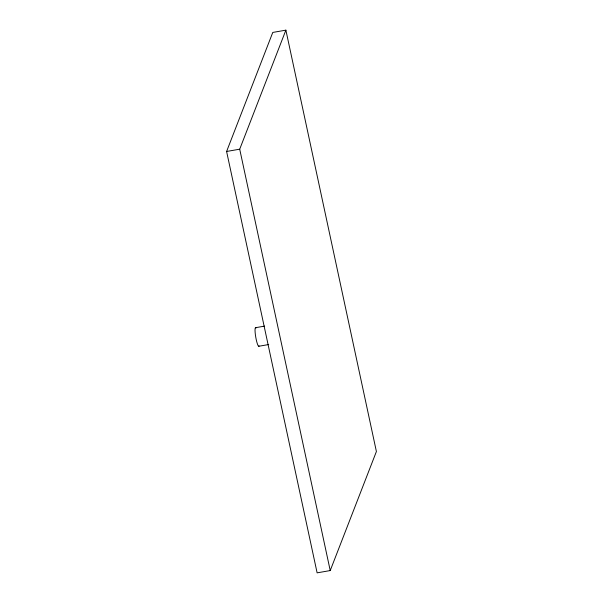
<?xml version="1.0" encoding="UTF-8"?>
<svg xmlns="http://www.w3.org/2000/svg" width="603" height="603" viewBox="0 0 603 603"><rect width="100%" height="100%" fill="white"/><g stroke="black" fill="none" stroke-linecap="round" stroke-linejoin="round"><path stroke-width="0.9" d="M226.6 151.474L272.775 32.434L285.882 30.15L376.4 451.526L330.225 570.566L317.118 572.85L226.6 151.474L239.708 149.19L285.882 30.15M255.589 327.693L264.627 326.11M258.793 346.265L268.734 344.532M239.708 149.19L330.225 570.566M259.109 345.918A9.422 1.44 80.1 0 1 255.747 337.1A9.422 1.44 80.1 0 1 256.019 327.972"/></g></svg>
